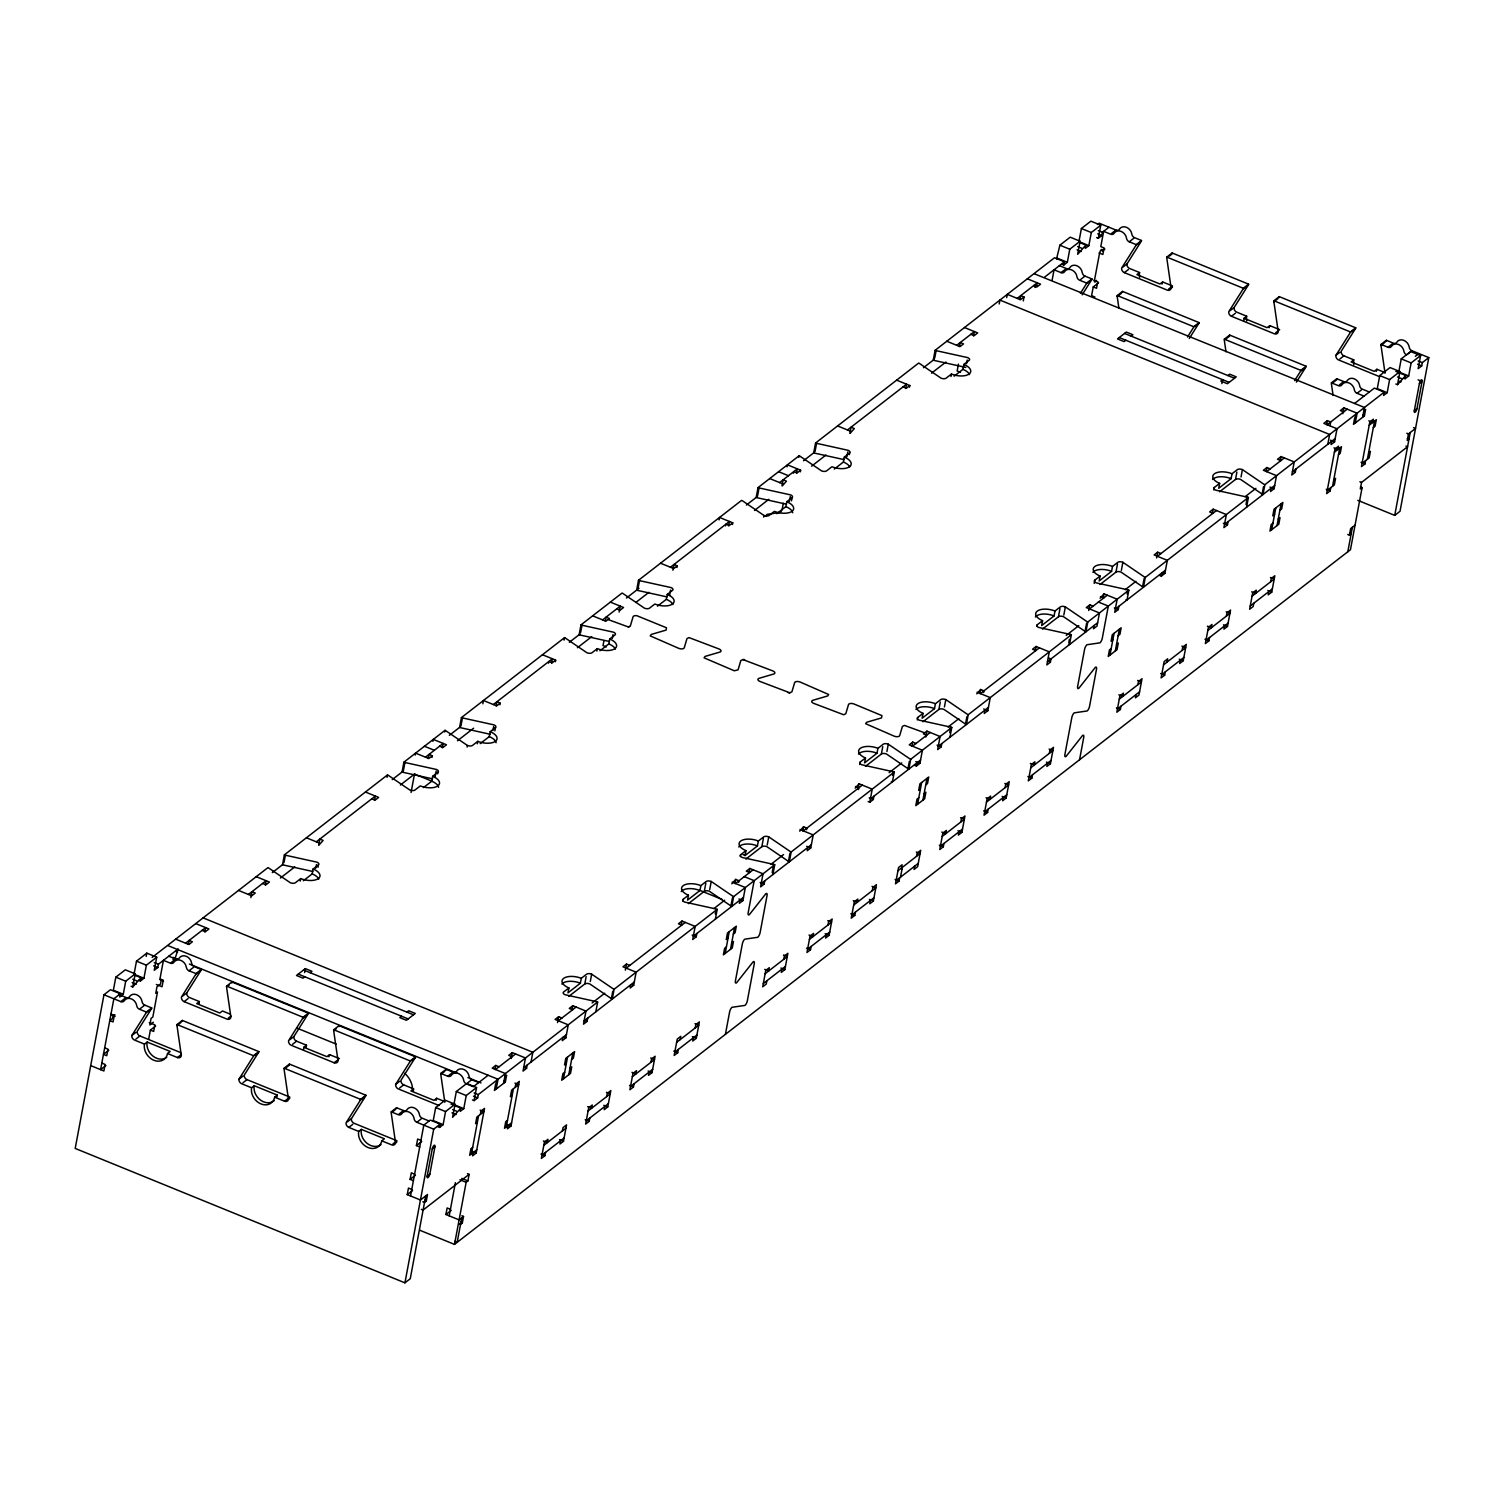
<?xml version="1.0" encoding="UTF-8"?>
<svg xmlns="http://www.w3.org/2000/svg" width="1504" height="1504" viewBox="0 0 1504 1504"><rect width="100%" height="100%" fill="white"/><g stroke="black" fill="none" stroke-linecap="round" stroke-linejoin="round"><path stroke-width="1.5" d="M924.734 732.824L904.468 725.417L902.4 726.413L899.655 735.7A3.798 1.824 10.6 0 1 894.222 736.17L865.627 723.687L866.68 722.258L881.513 717.916L881.927 715.603L853.971 703.985A3.798 1.824 10.6 0 0 848.538 704.474L845.793 713.742L843.706 714.757L813.702 703.364A3.798 1.824 10.6 0 1 812.818 700.3L827.651 695.957L828.704 694.528L800.109 682.026A3.798 1.824 10.6 0 0 794.676 682.515L791.931 691.784L789.863 692.799L759.84 681.406A3.798 1.824 10.6 0 1 758.956 678.36L773.789 673.999A3.798 1.824 10.6 0 0 772.924 670.953L742.901 659.56L740.814 660.557L738.088 669.844L734.309 670.784L704.06 657.831L705.113 656.402L719.946 652.059A3.798 1.824 10.6 0 0 719.062 648.995L689.039 637.602L686.971 638.617L684.226 647.886A3.798 1.824 10.6 0 1 678.793 648.374L650.198 635.872L651.251 634.444L666.084 630.101L666.498 627.788L636.888 615.719A3.798 1.824 10.6 0 0 633.109 616.659L630.364 625.927L628.296 626.942L608.03 619.535M123.272 994.276L113.383 990.252L115.827 977.168L125.302 969.817L135.191 973.859L125.716 981.191L123.272 994.276L119.737 997.02L120.339 993.749L110.45 989.726L103.964 994.764L75.2 1148.436L404.933 1282.837L410.254 1278.72L425.745 1195.887M136.488 961.15L134.044 974.235L143.933 978.258L146.377 965.192L156.717 957.183L146.809 953.141L136.488 961.15L146.377 965.192M131.092 986.267L132.747 986.944L135.191 973.859M132.747 986.944L141 977.732L134.815 975.212M138.744 980.345L140.398 981.003L141 977.732M146.208 956.412L146.809 953.141M156.717 957.183L154.254 970.249L157.807 967.504L158.409 964.233L178.186 948.911L174.577 960.097L172.922 959.42M148.652 1039.302L150.381 1030.108L155.683 1025.991M161.116 980.777L160.514 984.048L156.961 986.793L155.739 993.336L157.506 991.963L152.825 1017.024L151.058 1018.396L149.836 1024.938L153.37 1022.194M168.147 945.696L498.031 1079.27L496.188 1089.084M188.376 944.362L189.109 940.432L192.399 941.786L188.865 944.531L175.667 939.154M204.807 931.991L205.634 927.63L185.556 943.196M250.867 897.587L251.958 891.703L255.266 893.056L251.713 895.801L238.534 890.424M265.306 885.085L266.133 880.724L248.423 894.448M432.644 778.846L403.091 772.323A3.798 1.824 10.6 0 1 402.076 772.003L403.899 762.19A3.798 1.824 10.6 0 0 404.933 762.509L436.442 769.465A3.798 1.824 10.6 0 1 437.965 772.191L432.663 776.308A13.273 6.373 10.6 0 1 438.002 785.802A13.273 6.373 10.6 0 1 420.274 785.915L414.954 790.032A3.798 1.824 10.6 0 1 409.878 790.051L388.333 775.368A3.798 1.824 10.6 0 0 387.468 774.936L284.369 854.874L282.526 864.687A3.798 1.824 10.6 0 0 283.542 865.026L312.813 871.474M283.993 862.563L285.384 855.212A3.798 1.824 10.6 0 1 284.369 854.874M300.255 881.062L300.725 878.599A13.273 6.373 10.6 0 0 318.453 878.505A13.273 6.373 10.6 0 0 313.114 868.992L318.434 864.875A3.798 1.824 10.6 0 0 316.893 862.149L285.384 855.212M303.338 880.761L312.193 873.899L313.114 868.992M318.698 845.21L319.844 839.082L323.134 840.416L319.28 844.797M315.746 868.297L316.442 864.612M317.964 867.319L318.434 864.875M304.616 972.543L305.35 968.632L311.948 971.321L310.181 972.693M374.496 800.41L375.323 796.067L316.291 841.826M387.017 777.38L387.468 774.936M403.392 770.687L404.933 762.509M415.236 755.083L415.593 753.128L428.79 758.505L432.325 755.76L429.035 754.406L428.264 758.505M411.062 792.476L414.502 774.071L431.836 781.14M432.926 741.359L433.302 739.404L446.481 744.781L442.947 747.526L439.657 746.172M432.024 757.396L432.325 755.76M423.489 787.607L431.742 781.215L432.663 776.308M434.994 777.23L436.141 771.101M444.676 731.978L444.996 730.342A3.798 1.824 10.6 0 1 445.861 730.775L467.406 745.458A3.798 1.824 10.6 0 0 472.482 745.439L477.783 741.322A13.273 6.373 10.6 0 0 495.53 741.209A13.273 6.373 10.6 0 0 490.172 731.696L495.493 727.579A3.798 1.824 10.6 0 0 493.97 724.872L462.442 717.916A3.779 1.824 10.6 0 1 461.427 717.596L459.585 727.41A3.779 1.824 10.6 0 0 460.6 727.729L490.154 734.253M442.383 747.789L443.191 743.427L425.482 757.17M437.664 773.827L437.965 772.191M460.92 726.094L462.442 717.916M467.105 747.093L467.406 745.458M482.859 703.778L483.461 700.507L496.658 705.884L500.193 703.139L496.903 701.785L496.132 705.884M477.332 743.766L477.783 741.322M480.171 743.653L489.27 736.603L490.172 731.696M492.898 730.587L493.65 726.507M422.868 1201.752L424.523 1202.429L426.29 1201.057L427.512 1194.514L420.443 1200.004L407.246 1194.627L408.468 1188.085L411.776 1189.438M413.393 1180.715L410.103 1179.362L411.325 1172.819L414.615 1174.173M419.729 1146.932L416.42 1145.578L417.642 1139.036L420.951 1140.389M494.872 730.85L495.493 727.579M499.892 704.774L500.193 703.139M410.536 1195.962L423.808 1125.124L430.294 1120.085L440.183 1124.127L439.582 1127.398L437.927 1126.722M435.671 1107.546L433.227 1120.612L443.116 1124.654L445.56 1111.569L455.035 1104.218L445.146 1100.195L435.671 1107.546L445.56 1111.569M404.933 1282.837L433.697 1129.166L440.183 1124.127M427.174 1176.147L432.268 1148.887A2.839 0.978 -67.8 0 1 434.054 1145.409A2.839 0.978 -67.8 0 1 434.919 1146.838L429.824 1174.079A2.839 0.978 -67.8 0 1 428.038 1177.557A2.839 0.978 -67.8 0 1 427.174 1176.147L429.824 1174.079M456.332 1091.528L453.888 1104.594L463.777 1108.636L466.221 1095.551L476.542 1087.542L466.654 1083.519L456.332 1091.528L466.221 1095.551M455.035 1104.218L452.591 1117.303L460.844 1108.11L450.956 1104.068M460.844 1108.11L460.224 1111.381L463.777 1108.636M548.528 663.151L548.847 661.516L552.137 662.869L555.672 660.124L542.493 654.748M461.878 1215.758L463.533 1216.435L459.096 1219.876L445.917 1214.499L447.139 1207.956L450.429 1209.291M551.573 663.132L552.382 658.771L493.368 704.53M449.207 1215.834L455.411 1182.652M555.371 661.741L555.672 660.124M472.463 1099.95L474.098 1100.627L476.542 1087.542M474.098 1100.627L477.652 1097.882L478.253 1094.611L597.652 1002.021A3.798 1.824 10.6 0 0 596.637 1001.702L565.128 994.746A3.798 1.824 10.6 0 1 563.586 992.038L568.907 987.921A13.273 6.373 10.6 0 1 563.568 978.408A13.273 6.373 10.6 0 1 581.296 978.314L586.616 974.178A3.798 1.824 10.6 0 1 591.674 974.16L613.218 988.842A3.798 1.824 10.6 0 0 614.102 989.275L717.201 909.337A3.798 1.824 10.6 0 0 716.186 909.018L684.658 902.062A3.798 1.824 10.6 0 1 683.136 899.336L688.456 895.218A13.273 6.373 10.6 0 1 683.098 885.724A13.273 6.373 10.6 0 1 700.845 885.612L706.166 881.494A3.798 1.824 10.6 0 1 711.223 881.476L732.768 896.158A3.798 1.824 10.6 0 0 733.651 896.591L774.729 864.744A3.798 1.824 10.6 0 0 773.714 864.405L742.186 857.468A3.798 1.824 10.6 0 1 740.664 854.742L745.965 850.625A13.273 6.373 10.6 0 1 740.626 841.112A13.273 6.373 10.6 0 1 758.354 841.018L763.675 836.901A3.798 1.824 10.6 0 1 768.751 836.863L790.296 851.546A3.798 1.824 10.6 0 0 791.16 851.997L894.278 772.041A3.798 1.824 10.6 0 0 893.244 771.721L861.736 764.765A3.798 1.824 10.6 0 1 860.213 762.058L865.514 757.941A13.273 6.373 10.6 0 1 860.175 748.428A13.273 6.373 10.6 0 1 877.904 748.334L883.224 744.217A3.798 1.824 10.6 0 1 888.281 744.179L909.845 758.862A3.798 1.824 10.6 0 0 910.71 759.294L951.788 727.447A3.798 1.824 10.6 0 0 950.772 727.128L919.245 720.172A3.798 1.824 10.6 0 1 917.722 717.464L923.042 713.347A13.273 6.373 10.6 0 1 917.684 703.834A13.273 6.373 10.6 0 1 935.432 703.722L940.733 699.604A3.798 1.824 10.6 0 1 945.809 699.586L967.354 714.268A3.798 1.824 10.6 0 0 968.219 714.701L1071.337 634.763A3.779 1.824 10.6 0 0 1070.322 634.425L1038.794 627.488A3.798 1.824 10.6 0 1 1037.271 624.762L1042.573 620.644A13.273 6.373 10.6 0 1 1037.234 611.132A13.273 6.373 10.6 0 1 1054.981 611.038L1060.282 606.92A3.798 1.824 10.6 0 1 1065.358 606.883L1086.903 621.566A3.798 1.824 10.6 0 0 1087.768 622.017L1128.846 590.17A3.798 1.824 10.6 0 0 1127.831 589.831L1096.322 582.894A3.798 1.824 10.6 0 1 1094.78 580.168L1100.101 576.051A13.273 6.373 10.6 0 1 1094.762 566.538A13.273 6.373 10.6 0 1 1112.49 566.444L1117.81 562.327A3.798 1.824 10.6 0 1 1122.868 562.289L1144.412 576.972A3.798 1.824 10.6 0 0 1145.296 577.423L1248.395 497.467A3.798 1.824 10.6 0 0 1247.38 497.147L1215.852 490.191A3.798 1.824 10.6 0 1 1214.33 487.484L1219.65 483.367A13.273 6.373 10.6 0 1 1214.311 473.854A13.273 6.373 10.6 0 1 1232.039 473.741L1237.36 469.624A3.798 1.824 10.6 0 1 1242.417 469.605L1263.962 484.288A3.798 1.824 10.6 0 0 1264.845 484.72L1384.244 392.149L1374.355 388.107L1354.578 403.448M564.075 640.102L564.526 637.64A3.798 1.824 10.6 0 1 565.41 638.091L586.955 652.774A3.798 1.824 10.6 0 0 592.012 652.736L597.332 648.619A13.273 6.373 10.6 0 0 615.061 648.525A13.273 6.373 10.6 0 0 609.722 639.012L615.042 634.895A3.798 1.824 10.6 0 0 613.519 632.188L581.992 625.232A3.798 1.824 10.6 0 1 580.976 624.893L579.134 634.707A3.798 1.824 10.6 0 0 580.149 635.045L609.421 641.494M419.804 1230.253L454.509 1244.391L466.146 1182.276L467.913 1180.903L469.135 1174.361L467.481 1173.684M471.448 1153.925L478.573 1115.78M473.215 1152.553L472.594 1155.824L476.148 1153.079L484.514 1108.392L480.96 1111.136L480.359 1114.408M461.766 1217.808L457.16 1242.342L454.697 1241.326M458.889 1223.673L460.544 1224.35L462.311 1222.978L463.533 1216.435M495.023 1069.363L495.756 1065.434L499.046 1066.768M580.619 632.582L581.992 625.232M503.577 1083.369L505.4 1073.555L492.222 1068.178L495.756 1065.434M495.775 1081.865L497.41 1082.542L495.643 1083.914L494.421 1090.456L505.344 1081.996L506.566 1075.454L504.912 1074.777M511.191 1058.496L512.281 1052.612L525.479 1057.989L523.035 1071.074L526.569 1068.329L527.171 1065.058M506.265 1126.928L513.409 1088.783M508.032 1125.556L507.431 1128.827L510.965 1126.082L519.331 1081.395L515.778 1084.14L515.176 1087.411M596.881 651.082L597.332 648.619M605.36 621.058L606.093 617.129L609.383 618.464L605.849 621.208L592.651 615.832M603.894 640.986L603.029 645.592L606.338 646.927M599.946 650.781L608.8 643.919L609.722 639.012M531.006 1062.087L532.848 1052.274L203.115 917.872M612.372 638.316L613.049 634.632M619.159 612.034L620.25 606.15L602.559 619.874M786.498 504.197L757.226 497.749A3.798 1.824 10.6 0 1 756.192 497.429L758.035 487.616A3.798 1.824 10.6 0 0 759.05 487.935L790.578 494.891A3.798 1.824 10.6 0 1 792.1 497.598L786.799 501.734A13.273 6.373 10.6 0 1 792.138 511.228A13.273 6.373 10.6 0 1 774.391 511.341L769.089 515.458A3.798 1.824 10.6 0 1 764.013 515.477L742.468 500.794A3.798 1.824 10.6 0 0 741.604 500.362L638.486 580.3L636.662 590.113A3.798 1.824 10.6 0 0 637.677 590.433L666.949 596.9M638.128 587.989L639.501 580.638A3.798 1.824 10.6 0 1 638.486 580.3M557.514 1022.588L558.623 1016.704L561.913 1018.039M568.907 987.921L567.986 992.828L580.375 983.202L581.296 978.314M562.891 1037.365L562.27 1040.636L565.824 1037.892L568.268 1024.826L555.07 1019.449L558.623 1016.704M543.395 1140.972L547.362 1142.589L547.964 1139.318L544.429 1142.062L541.365 1158.418L544.918 1155.674L545.52 1152.402M572.046 1009.635L572.78 1005.706L585.977 1011.083L583.514 1024.168L587.068 1021.423L587.669 1018.152M563.455 1078.876L567.534 1057.068M568.832 996.344L584.774 983.992L586.146 976.641M568.756 1074.758L572.836 1052.95M560.578 1140.728L559.958 1143.999L563.511 1141.254L566.557 1124.898L563.022 1127.643L562.402 1130.914M590.301 981.51L591.674 974.16M657.474 606.187L666.328 599.325L667.25 594.418L672.551 590.301A3.798 1.824 10.6 0 0 671.028 587.575L639.501 580.638M672.89 570.223L673.961 564.508L677.27 565.842L676.95 567.478M669.543 595.546L670.577 590.038M595.828 1011.835L597.652 1002.021M614.102 989.275L612.26 999.088A3.798 1.824 10.6 0 1 611.395 998.656L612.767 991.286M587.669 1106.662L591.617 1108.26L592.238 1104.989L588.703 1107.734L585.639 1124.09L589.173 1121.345L589.794 1118.074M625.344 970.193L626.491 964.064L629.781 965.418M604.834 1106.399L604.232 1109.67L607.766 1106.925L610.831 1090.588L607.296 1093.333L606.676 1096.604M630.759 984.744L630.157 988.015L633.692 985.27L636.136 972.186L622.957 966.809L626.491 964.064M719.1 519.895L719.551 517.451L732.749 522.828L732.448 524.464M725.605 525.855L725.906 524.219L729.196 525.573L732.749 522.828M728.632 525.836L729.44 521.474L670.427 567.252M631.943 1072.333L635.891 1073.95L636.512 1070.679L632.958 1073.424L629.894 1089.761L633.447 1087.016L634.049 1083.745M649.108 1072.089L648.487 1075.36L652.04 1072.615L655.105 1056.259L651.552 1059.004L650.95 1062.275M757.527 496.113L759.05 487.935M682.835 900.971L683.136 899.336M681.199 925.148L681.97 921.05L695.168 926.426L692.705 939.511L696.258 936.766L696.86 933.495M688.456 895.218L687.535 900.125L699.924 890.518L700.845 885.612M763.712 517.113L764.013 515.477M688.381 903.66L704.323 891.308L705.846 883.13M782.005 485.961L783.152 479.832L786.46 481.186L782.606 485.566M787.062 466.785L787.438 464.83L800.617 470.207L800.316 471.842M680.165 1039.621L680.767 1036.35L677.232 1039.095L674.168 1055.451L677.702 1052.706L678.323 1049.435M709.7 889.635L711.223 881.476M783.321 503.238L782.456 507.863A3.798 1.297 -67.8 0 1 780.087 512.469L767.115 514.368A3.798 1.297 -67.8 0 0 765.668 516.304M776.778 513.672L785.878 506.622L786.799 501.734M793.473 473.234L793.774 471.598L797.082 472.952L800.617 470.207M789.356 501.434L790.277 496.527M798.812 457.404L799.113 455.768A3.798 1.824 10.6 0 1 799.996 456.201L821.541 470.884A3.798 1.824 10.6 0 0 826.598 470.865L831.919 466.748A13.273 6.373 10.6 0 0 849.647 466.635A13.273 6.373 10.6 0 0 844.308 457.122L849.628 453.005A3.798 1.824 10.6 0 0 848.087 450.298L816.578 443.342A3.798 1.824 10.6 0 1 815.563 443.022L813.72 452.817A3.798 1.824 10.6 0 0 814.736 453.155L844.007 459.604M796.5 473.215L797.327 468.853L779.617 482.577M791.499 500.87L792.1 497.598M715.265 913.906L715.584 912.27M715.378 919.151L717.201 909.337M693.382 1037.76L692.761 1041.031L696.296 1038.286L699.36 1021.93L695.826 1024.675L695.205 1027.946M731.828 883.788L735.682 879.408L738.972 880.761L738.671 882.378M815.036 451.52L816.578 443.342M733.651 896.591L731.809 906.404A3.798 1.824 10.6 0 1 730.944 905.953L732.467 897.775M734.911 883.487L735.682 879.408M740.344 856.378L740.664 854.742M725.172 953.48L729.252 931.672M743.051 854.592A13.273 6.373 10.6 0 0 745.044 855.532L745.965 850.625M730.474 949.362L734.554 927.554M739.949 900.088L739.348 903.359L742.882 900.614L745.326 887.529L732.147 882.152M749.086 872.508L749.838 868.428L763.036 873.805L760.592 886.871L764.126 884.126L764.746 880.855M745.044 855.532L757.452 845.925L758.354 841.018M725.417 1034.338L729.609 1011.929A3.798 1.297 -67.8 0 1 731.997 1007.304L744.969 1005.405A3.798 1.297 -67.8 0 0 747.356 1000.762L754.275 963.707A3.798 1.297 -67.8 0 0 753.128 961.808L736.584 982.789A3.798 1.297 -67.8 0 1 735.418 980.89L742.356 943.835A3.798 1.297 -67.8 0 1 744.743 939.192L757.715 937.293A3.798 1.297 -67.8 0 0 760.103 932.649L767.04 895.594A3.798 1.297 -67.8 0 0 765.874 893.696L749.33 914.676A3.798 1.297 -67.8 0 1 748.165 912.778L754.181 880.667L744.292 876.625M745.909 859.066L761.832 846.714L763.374 838.536M767.209 845.041L768.751 836.863M834.306 469.079L843.387 462.029L844.308 457.122M849.892 433.34L851.038 427.211L854.328 428.565L850.474 432.945M846.865 456.84L847.786 451.933M849.309 454.64L849.628 453.005M772.172 872.583L773.714 864.405M772.887 874.557L774.729 864.744M791.16 851.997L789.318 861.811A3.798 1.824 10.6 0 1 788.453 861.36L789.976 853.182M766.852 980.777L766.25 984.048L762.697 986.793L765.762 970.456L769.296 967.711L768.694 970.982L764.728 969.366M799.714 831.167L803.55 826.786L806.858 828.121L806.539 829.757M802.798 830.866L803.55 826.786M781.911 969.121L781.29 972.392L784.844 969.648L787.889 953.292L784.355 956.036L783.734 959.308M807.836 847.466L807.216 850.719L810.75 847.974L813.213 834.908L800.015 829.531M905.69 388.558L906.517 384.197L847.485 429.956M909.506 387.167L909.807 385.532L896.628 380.155M809.002 935.037L812.95 936.654L813.57 933.382L810.036 936.127L806.971 952.483L810.506 949.738L811.126 946.467M1062.144 264.384L1063.779 265.042L1064.4 261.771L1054.511 257.748L935.093 350.319L933.27 360.133A3.798 1.824 10.6 0 0 934.285 360.471L965.812 367.408M826.166 934.792L825.564 938.064L829.099 935.319L832.163 918.963L828.61 921.708L828.008 924.979M934.736 358.008L936.127 350.658A3.798 1.824 10.6 0 1 935.093 350.319M855.193 788.152L859.028 783.772L872.226 789.149L869.782 802.215L868.128 801.538M859.743 764.502L860.213 762.058M857.957 789.487L859.028 783.772M858.483 789.487L858.784 787.852L855.494 786.517M865.514 757.941L864.593 762.848L877.001 753.222L877.904 748.334M950.998 376.508L951.468 374.045A13.273 6.373 10.6 0 0 969.196 373.951A13.273 6.373 10.6 0 0 963.857 364.438L969.159 360.321A3.798 1.824 10.6 0 0 967.636 357.595L936.127 350.658M865.458 766.382L881.382 754.012L882.754 746.661M869.782 802.215L873.316 799.47L873.937 796.199M959.496 346.465L960.229 342.555L963.519 343.89L959.984 346.634L946.787 341.258M853.276 900.727L857.224 902.325L857.844 899.072L854.291 901.817L851.226 918.154L854.78 915.41L855.381 912.138M958.462 364.1L957.164 370.999L960.473 372.353M886.909 751.53L888.281 744.179M954.081 376.207L962.936 369.345L963.857 364.438M966.489 363.724L967.185 360.058M973.577 335.918L974.385 331.576L956.676 345.3M892.568 775.406L893.244 771.721M894.278 772.041L892.436 781.854A3.798 1.824 10.6 0 0 891.421 781.535M870.44 900.464L869.82 903.735L873.373 900.99L876.418 884.653L872.884 887.398L872.282 890.669M910.71 759.294L908.867 769.108A3.798 1.824 10.6 0 1 908.002 768.676L909.375 761.306M912.007 746.04L912.74 742.111L916.049 743.465M917.271 719.908L917.722 717.464M999.182 303.996L999.916 300.086L1329.649 434.487L1327.806 444.282M923.042 713.347L922.121 718.235L934.51 708.628L935.432 703.722M914.752 765.386L916.406 766.062L917.008 762.791M1006.684 297.623L1007.285 294.352L1020.483 299.728L1024.017 296.984L1020.727 295.649L1019.994 299.559M916.406 766.062L919.94 763.318L922.403 750.233L909.206 744.856L912.74 742.111M901.498 868.015L902.099 864.744L898.565 867.488L895.5 883.844L899.035 881.081L899.655 877.828M925.806 737.016L926.915 731.132L940.094 736.509L937.65 749.594L941.203 746.849L941.805 743.578M900.501 877.152L902.344 867.357L902.043 868.992M917.572 804.283L921.651 782.494M922.967 721.77L938.91 709.418L940.282 702.067M922.892 800.166L926.972 778.376M944.437 706.936L945.809 699.586M914.695 866.154L914.094 869.425L917.628 866.68L920.692 850.324L917.158 853.069L916.538 856.34M1023.284 300.913L1024.017 296.984M1034.583 273.897L1364.466 407.471L1362.624 417.285M949.738 732.636L950.772 727.128M949.945 737.261L951.788 727.447M1034.865 287.471L1036.632 286.098L1037.252 282.827L1017.174 298.394M968.219 714.701L966.395 724.514A3.798 1.824 10.6 0 1 965.512 724.082L966.903 716.712M941.805 832.069L945.753 833.686L946.373 830.415L942.82 833.16L939.774 849.516L943.309 846.771L943.929 843.5M1052.142 280.082L1054.06 269.78L1061.016 272.619A3.798 3.064 52.2 0 0 1064.531 271.716A7.576 6.129 52.2 0 1 1070.566 269.554A7.576 6.129 52.2 0 1 1076.375 274.668L1077.278 277.826A3.798 3.064 52.2 0 0 1079.665 280.233L1086.621 283.053L1091.942 278.936L1084.986 276.116A3.798 3.064 52.2 0 1 1082.579 273.709L1081.677 270.551A7.576 6.129 52.2 0 0 1075.886 265.437A7.576 6.129 52.2 0 0 1069.852 267.599A3.798 3.064 52.2 0 1 1069.231 268.257M1056.541 258.951L1059.888 245.19L1070.209 237.181L1080.098 241.223L1077.654 254.289L1085.907 245.096L1079.722 242.576M976.773 693.87L980.627 689.49L983.917 690.844L983.616 692.479M979.856 693.588L980.627 689.49M958.969 831.825L958.368 835.096L961.902 832.351L964.966 815.995L961.413 818.759L960.812 822.011M1063.779 265.042L1067.332 262.298L1069.776 249.232L1080.098 241.223M984.894 710.17L984.274 713.441L987.827 710.696L990.271 697.612L977.074 692.235M1081.395 228.514L1078.951 241.58L1088.84 245.622L1091.284 232.537L1100.759 225.205L1090.87 221.163L1081.395 228.514L1091.284 232.537M1085.907 245.096L1085.305 248.367L1088.84 245.622M986.06 797.759L990.027 799.376L990.628 796.105L987.094 798.85L984.03 815.187L987.583 812.442L988.184 809.171M1096.66 237.613L1098.315 238.271L1100.759 225.205M1098.315 238.271L1101.849 235.526L1102.47 232.255L1108.956 227.236M1098.559 282.808L1093.239 286.926L1091.603 295.649L1094.912 297.002M1003.243 797.515L1002.623 800.767L1006.157 798.022L1009.222 781.685L1005.687 784.43L1005.067 787.701M1036.97 626.397L1037.271 624.762M1035.335 650.555L1036.106 646.476L1049.284 651.852L1046.84 664.937L1050.394 662.192L1050.995 658.921L1048.532 657.906M1042.573 620.644L1041.67 625.551L1054.06 615.944L1054.981 611.038M1042.516 629.086L1058.459 616.734L1059.982 608.556M1030.334 763.43L1034.282 765.047L1034.902 761.776L1031.368 764.521L1028.304 780.877L1031.838 778.132L1032.458 774.861M1063.817 615.061L1065.358 606.883M1068.78 642.603L1069.4 639.332M1070.002 636.06L1070.322 634.425M1071.337 634.763L1069.494 644.577A3.779 1.824 10.6 0 0 1068.479 644.238M1047.498 763.186L1046.897 766.457L1050.431 763.712L1053.496 747.356L1049.942 750.101L1049.341 753.372M1088.746 610.549L1089.817 604.834L1093.107 606.168M1087.768 622.017L1085.944 631.83A3.798 1.824 10.6 0 1 1085.061 631.379L1086.602 623.201M1094.179 583.439L1094.78 580.168M1100.101 576.051L1099.18 580.958L1111.569 571.351L1112.49 566.444M1094.085 625.514L1093.464 628.785L1097.018 626.04L1099.462 612.955L1086.264 607.578L1089.817 604.834M1100.12 598.235L1103.974 593.854L1117.171 599.231L1114.727 612.297L1118.262 609.552L1118.863 606.281M1103.203 597.934L1103.974 593.854M1079.552 759.764L1083.745 737.355A3.798 1.297 -67.8 0 0 1082.579 735.475L1066.035 756.456A3.798 1.297 -67.8 0 1 1064.888 754.557L1071.826 717.502A3.798 1.297 -67.8 0 1 1074.194 712.858L1087.166 710.96A3.798 1.297 -67.8 0 0 1089.554 706.316L1096.491 669.261A3.798 1.297 -67.8 0 0 1095.326 667.362L1078.8 688.343A3.798 1.297 -67.8 0 1 1077.635 686.444L1084.572 649.39A3.798 1.297 -67.8 0 1 1086.96 644.746L1099.913 642.847A3.798 1.297 -67.8 0 0 1102.3 638.204L1108.316 606.093L1098.428 602.051M1100.026 584.492L1115.968 572.14L1117.491 563.962M1121.345 570.467L1122.868 562.289M1109.99 655.105L1114.069 633.316M1115.291 650.988L1119.371 629.18M1127.079 593.93L1127.831 589.831M1128.846 590.17L1127.022 599.964A3.798 1.824 10.6 0 0 1126.007 599.645M1145.296 577.423L1143.454 587.218A3.798 1.824 10.6 0 1 1142.589 586.786L1144.112 578.608M1118.863 694.792L1122.811 696.408L1123.432 693.137L1119.897 695.882L1116.833 712.219L1120.367 709.474L1120.988 706.203M1156.614 557.928L1157.685 552.212L1160.975 553.547M1136.028 694.547L1135.426 697.818L1138.96 695.055L1142.025 678.718L1138.49 681.462L1137.87 684.734M1159.697 575.487L1161.351 576.145L1161.953 572.874M1161.351 576.145L1164.886 573.4L1167.33 560.334L1154.151 554.957L1157.685 552.212M1167.085 662.08L1167.706 658.808L1164.152 661.553L1161.107 677.909L1164.641 675.164L1165.243 671.893M1221.85 383.595L1222.583 379.666L1220.816 381.038L1227.396 383.727L1236.25 376.865L1229.67 374.176L1227.884 375.549M1180.302 660.218L1179.681 663.49L1183.234 660.745L1186.299 644.389L1182.746 647.134L1182.144 650.405M1213.878 489.928L1214.33 487.484M1212.393 513.278L1213.164 509.179L1226.362 514.556L1223.899 527.641L1227.452 524.896L1228.054 521.625M1219.65 483.367L1218.729 488.274L1231.118 478.648L1232.039 473.741M1219.575 491.789L1235.517 479.438L1236.89 472.087M1207.392 626.153L1211.359 627.751L1211.961 624.48L1208.426 627.224L1205.362 643.58L1208.896 640.836L1209.517 637.564M1241.044 476.956L1242.417 469.605M1246.008 504.498L1247.38 497.147M1246.572 507.28L1248.395 497.467M1224.576 625.89L1223.955 629.161L1227.49 626.416L1230.554 610.079L1227.02 612.824L1226.399 616.095M1266.142 471.466L1266.876 467.537L1270.166 468.891M1264.845 484.72L1263.003 494.534A3.798 1.824 10.6 0 1 1262.138 494.102L1263.51 486.732M1271.143 488.217L1270.542 491.488L1274.076 488.744L1276.52 475.659L1263.341 470.282L1266.876 467.537M1280.299 460.487L1281.032 456.558L1294.23 461.935L1291.786 475.02L1295.32 472.275L1295.94 469.004M1253.791 603.236L1253.17 606.507L1249.636 609.252L1252.682 592.914L1256.235 590.17L1255.614 593.441L1251.666 591.824M1271.707 529.709L1275.787 507.92M1277.028 525.592L1281.107 503.802M1268.831 591.58L1268.229 594.851L1271.764 592.106L1274.828 575.75L1271.275 578.495L1270.673 581.766M1326.641 424.56L1327.374 420.631L1330.664 421.985L1329.987 425.651M1331.642 441.311L1331.04 444.582L1334.574 441.838L1337.018 428.753L1323.84 423.376L1327.374 420.631M1342.79 413.713L1343.899 407.828L1357.097 413.205L1355.254 423M1333.973 447.872L1337.94 449.47L1338.541 446.199L1335.007 448.963L1326.641 493.632L1330.194 490.887L1330.796 487.616M1332.563 486.243L1339.707 448.098M1354.822 415.8L1356.476 416.476L1354.709 417.849L1353.487 424.372L1364.41 415.912L1365.632 409.37L1363.846 410.742M1347.753 534.484L1349.408 535.161L1350.63 528.618L1355.048 525.197M1379.732 375.568L1377.269 388.634L1387.177 392.676L1389.621 379.591L1399.942 371.582L1390.053 367.559L1379.732 375.568L1389.621 379.591M1347.81 551.78L1352.397 527.246M1405.92 446.049L1407.575 446.726L1361.534 482.427L1360.312 488.969L1362.098 487.597L1360.443 486.92M1368.809 420.857L1372.757 422.474L1373.378 419.202L1369.824 421.947L1361.458 466.635L1365.012 463.89L1365.613 460.619M1362.098 487.597L1350.46 549.712L454.509 1244.391M1367.399 459.246L1374.524 421.101M1384.244 392.149L1383.624 395.42L1387.177 392.676M1401.239 358.873L1398.795 371.958L1408.684 375.981L1411.128 362.915L1420.603 355.564L1410.714 351.541L1401.239 358.873L1411.128 362.915M1395.844 383.99L1397.498 384.667L1399.942 371.582M1397.498 384.667L1405.751 375.474L1395.862 371.432M1403.495 378.068L1405.15 378.726L1405.751 375.474M1420.603 355.564L1418.159 368.649L1421.694 365.904L1422.314 362.633L1428.8 357.595L1411.955 350.733A3.798 3.064 52.2 0 1 1409.248 347.292A7.576 6.129 52.2 0 0 1404.83 340.863A7.576 6.129 52.2 0 0 1398.062 340.863L1396.821 342.216M1413.572 427.625L1415.546 428.433L1408.458 433.923L1407.236 440.465L1409.004 439.093L1407.349 438.435M1357.849 500.362L1394.734 515.383L1410.226 432.55M1414.305 410.761L1419.4 383.52A2.839 0.978 -67.8 0 1 1421.205 380.023A2.839 0.978 -67.8 0 1 1422.07 381.452L1416.956 408.693A2.839 0.978 -67.8 0 1 1415.17 412.19A2.839 0.978 -67.8 0 1 1414.305 410.761L1416.956 408.693M1428.8 357.595L1400.036 511.266L1394.734 515.383M144.459 1044.114L147.129 1042.046L170.196 1051.465L167.546 1053.514A13.273 10.716 52.2 0 1 153.859 1060.264A13.273 10.716 52.2 0 1 144.459 1044.114L134.57 1040.072A3.798 3.064 52.2 0 1 131.882 1035.466L146.095 1012.944A3.798 3.064 52.2 0 0 146.414 1012.06L151.716 1007.943L144.779 1005.104A3.798 3.064 52.2 0 1 142.372 1002.717L141.47 999.558A7.576 6.129 52.2 0 0 135.661 994.445A7.576 6.129 52.2 0 0 129.626 996.588A3.798 3.064 52.2 0 1 126.11 997.509L119.154 994.67M151.716 1007.943A3.798 3.064 52.2 0 1 151.415 1008.827L137.202 1031.349A3.798 3.064 52.2 0 0 139.891 1035.955L180.612 1052.556M171.268 962.504L175.705 959.063A3.798 3.064 52.2 0 0 179.22 958.142A7.576 6.129 52.2 0 1 185.255 955.999A7.576 6.129 52.2 0 1 191.046 961.112L191.948 964.271A3.798 3.064 52.2 0 0 194.354 966.658L201.31 969.497L195.99 973.614A3.798 3.064 52.2 0 1 195.67 974.498L181.476 997.02A3.798 3.064 52.2 0 0 184.146 1001.645L227.01 1019.11A3.798 3.064 52.2 0 0 230.92 1017.193L226.559 987.094A3.798 3.064 52.2 0 1 226.596 986.098L231.917 981.98L308.414 1013.151A3.798 3.064 52.2 0 1 308.094 1014.034L293.882 1036.557L289.896 1039.659M182.792 996.005L186.778 992.903L200.991 970.381A3.798 3.064 52.2 0 0 201.31 969.497M251.582 1087.768L254.232 1085.719L277.319 1095.119L274.649 1097.187A13.273 10.716 52.2 0 1 260.982 1103.917A13.273 10.716 52.2 0 1 251.582 1087.768L241.674 1083.745A3.798 3.064 52.2 0 1 239.004 1079.12L253.217 1056.598A3.798 3.064 52.2 0 0 253.518 1055.714L258.838 1051.597L182.341 1020.426L177.021 1024.544A3.798 3.064 52.2 0 0 176.983 1025.521L181.345 1055.62A3.798 3.064 52.2 0 1 177.434 1057.556L167.546 1053.514M258.838 1051.597A3.798 3.064 52.2 0 1 258.519 1052.48L244.306 1075.003A3.798 3.064 52.2 0 0 246.994 1079.628L289.858 1097.093M308.414 1013.151L303.094 1017.287A3.798 3.064 52.2 0 1 302.793 1018.152L288.58 1040.693A3.798 3.064 52.2 0 0 291.268 1045.299L334.132 1062.764A3.798 3.064 52.2 0 0 338.043 1060.846L333.681 1030.748A3.798 3.064 52.2 0 1 333.719 1029.751L339.02 1025.634L415.518 1056.823A3.798 3.064 52.2 0 1 415.217 1057.688L401.004 1080.229A3.798 3.064 52.2 0 0 403.674 1084.835L413.581 1088.877A13.273 10.716 52.2 0 0 413.374 1091.19M274.649 1097.187L284.557 1101.21A3.798 3.064 52.2 0 0 288.467 1099.292L284.087 1069.194A3.798 3.064 52.2 0 1 284.124 1068.197L289.445 1064.08L365.942 1095.25L360.622 1099.368A3.798 3.064 52.2 0 1 360.321 1100.251L346.108 1122.774A3.798 3.064 52.2 0 0 348.796 1127.398L358.685 1131.422A13.273 10.716 52.2 0 0 368.085 1147.571A13.273 10.716 52.2 0 0 381.772 1140.84L384.422 1138.772L361.336 1129.372L358.685 1131.422M347.443 1121.758L351.41 1118.656L365.622 1096.134A3.798 3.064 52.2 0 0 365.942 1095.25M439.093 1105.553L398.372 1088.952A3.798 3.064 52.2 0 1 395.684 1084.346L409.896 1061.824A3.798 3.064 52.2 0 0 410.216 1060.94L415.518 1056.823M1080.398 293.318L1086.32 283.936A3.798 3.064 52.2 0 0 1086.621 283.053M1082.147 294.84L1091.622 279.819A3.798 3.064 52.2 0 0 1091.942 278.936M1111.494 233.496L1115.912 230.056A3.798 3.064 52.2 0 0 1119.427 229.153A7.576 6.129 52.2 0 1 1125.462 226.991A7.576 6.129 52.2 0 1 1131.252 232.105L1132.174 235.263A3.798 3.064 52.2 0 0 1134.561 237.67L1141.517 240.508L1136.216 244.626A3.798 3.064 52.2 0 1 1135.896 245.49L1121.683 268.032A3.798 3.064 52.2 0 0 1124.372 272.638L1167.236 290.103A3.798 3.064 52.2 0 0 1171.146 288.185L1172.462 287.151M1123.018 266.998L1127.004 263.914L1141.198 241.373A3.798 3.064 52.2 0 0 1141.517 240.508M1187.502 336.99L1193.424 327.59A3.798 3.064 52.2 0 0 1193.744 326.725L1199.045 322.608L1122.548 291.419L1117.246 295.536A3.798 3.064 52.2 0 0 1117.209 296.532L1118.882 308.113M1189.269 338.494L1198.744 323.473A3.798 3.064 52.2 0 0 1199.045 322.608M1171.146 288.185L1166.784 258.086A3.798 3.064 52.2 0 1 1166.822 257.09L1172.124 252.973L1248.621 284.162L1243.319 288.279A3.798 3.064 52.2 0 1 1243 289.163L1228.787 311.685A3.798 3.064 52.2 0 0 1231.475 316.291L1274.339 333.775A3.798 3.064 52.2 0 0 1278.25 331.839L1273.888 301.74A3.798 3.064 52.2 0 1 1273.926 300.762L1279.246 296.626L1355.743 327.816A3.798 3.064 52.2 0 1 1355.424 328.699L1341.211 351.222A3.798 3.064 52.2 0 0 1343.899 355.828L1353.788 359.87A13.273 10.716 52.2 0 0 1353.844 364.607M1230.122 310.651L1234.107 307.568L1248.32 285.046A3.798 3.064 52.2 0 0 1248.621 284.162M1294.606 380.644L1300.528 371.262A3.798 3.064 52.2 0 0 1300.847 370.379L1306.149 366.262L1229.652 335.072L1224.35 339.19A3.798 3.064 52.2 0 0 1224.312 340.186L1225.986 351.767M1296.373 382.148L1305.848 367.126A3.798 3.064 52.2 0 0 1306.149 366.262M1379.3 376.545L1338.579 359.945A3.798 3.064 52.2 0 1 1335.909 355.339L1350.103 332.816A3.798 3.064 52.2 0 0 1350.423 331.933L1355.743 327.816M152.111 957.428L267.919 867.62A3.798 1.824 10.6 0 1 268.784 868.071L290.347 882.754A3.798 1.824 10.6 0 0 295.404 882.716L300.725 878.599M403.899 762.19L444.996 730.342M461.427 717.596L564.526 637.64M580.976 624.893L622.054 593.046A3.798 1.824 10.6 0 1 622.919 593.497L644.464 608.18A3.798 1.824 10.6 0 0 649.54 608.142L654.842 604.025A13.273 6.373 10.6 0 0 672.589 603.931A13.273 6.373 10.6 0 0 667.25 594.418M758.035 487.616L799.113 455.768M815.563 443.022L918.662 363.066A3.798 1.824 10.6 0 1 919.527 363.517L941.09 378.2A3.798 1.824 10.6 0 0 946.148 378.162L951.468 374.045M1097.45 224.453L1099.067 223.194L1115.912 230.056M272.299 872.621L283.072 864.274M392.262 779.598L403.034 771.251M449.376 735.324L460.149 726.977M569.32 642.321L580.093 633.955M626.435 598.047L638.993 588.29M746.398 505.024L757.17 496.677M803.493 460.75L814.266 452.403M923.456 367.747L934.228 359.381M120.339 993.749L113.853 998.788L100.599 1069.626L105.9 1065.509M1044.622 277.112L1064.4 261.771M140.398 981.003L143.933 978.258M677.27 565.842L673.717 568.587L660.538 563.21M909.807 385.532L906.273 388.276L902.964 386.942M103.964 994.764L120.809 1001.626L125.227 998.186M1061.016 272.619L1065.452 269.197M280.402 878.035L294.765 866.906M400.365 785.032L414.728 773.883M457.46 740.758L473.628 728.218M577.423 647.735L591.786 636.606M636.324 602.07L648.901 592.332M754.5 510.458L768.845 499.309M811.596 466.184L825.959 455.035M931.559 373.161L945.922 362.032M1104.876 249.025L1102.225 251.093A2.839 0.978 -67.8 0 0 1101.36 249.664A2.839 0.978 -67.8 0 0 1099.574 253.142L1094.461 280.383A2.839 0.978 -67.8 0 0 1094.856 282.019A2.839 0.978 -67.8 0 0 1096.416 280.364M140.342 1008.545L144.779 1005.104M156.378 984.462L162.037 986.756L163.259 980.213L159.969 978.878L163.428 960.342L170.384 963.18A3.798 3.064 52.2 0 0 173.9 962.278A7.576 6.129 52.2 0 1 179.935 960.116A7.576 6.129 52.2 0 1 185.725 965.23L186.646 968.388A3.798 3.064 52.2 0 0 189.034 970.794L193.471 967.354M1080.568 279.537L1084.986 276.116M1099.086 252.954L1102.864 254.496L1104.086 247.953L1100.796 246.6L1103.654 231.353L1110.591 234.173A3.798 3.064 52.2 0 0 1114.126 233.27A7.576 6.129 52.2 0 1 1120.142 231.108A7.576 6.129 52.2 0 1 1125.951 236.241L1126.853 239.38A3.798 3.064 52.2 0 0 1129.26 241.787L1133.678 238.346M147.43 1011.91L151.415 1008.827M195.67 974.498L199.656 971.415M1087.636 282.902L1091.622 279.819M1135.896 245.49L1139.882 242.407M108.758 1050.262L103.456 1054.379L106.746 1055.714L107.968 1049.172L104.678 1047.837M131.882 1035.466L135.868 1032.383M135.905 1039.057L139.891 1035.955M184.146 1001.645L188.132 998.543M1124.372 272.638L1128.357 269.554M186.778 992.903A3.798 3.064 52.2 0 0 189.466 997.528L199.355 1001.551L196.704 1003.619L219.791 1013.019L222.442 1010.97L230.356 1014.185M1127.004 263.914A3.798 3.064 52.2 0 0 1129.673 268.52L1139.581 272.544L1136.911 274.612L1159.998 284.012L1162.648 281.962L1172.537 285.986L1168.57 289.088M176.983 1025.521L180.969 1022.438M227.894 986.06L229.228 985.026M1117.209 296.532L1121.194 293.43M1169.435 256.037L1172.086 253.969A3.798 3.064 52.2 0 1 1172.124 252.973M177.434 1057.556L181.42 1054.454M228.345 1018.076L230.996 1016.027M305.35 968.632L296.495 975.494L303.094 978.183L304.861 976.81M1125.857 340.242L1124.09 341.615L1117.491 338.926L1126.346 332.064L1132.944 334.753L1131.177 336.125M254.533 1055.564L258.519 1052.48M302.793 1018.152L306.778 1015.068M1194.759 326.575L1198.744 323.473M1243 289.163L1246.985 286.061M239.004 1079.12L242.99 1076.037M243.009 1082.711L246.994 1079.628M292.584 1044.265L296.57 1041.182L306.459 1045.205A13.273 10.716 52.2 0 0 306.271 1047.536M1231.475 316.291L1235.461 313.208M303.62 1049.585A13.273 10.716 52.2 0 1 303.808 1047.273L306.459 1045.205M1243.827 320.596A13.273 10.716 52.2 0 1 1244.034 318.265L1246.684 316.216L1236.796 312.174A3.798 3.064 52.2 0 1 1234.107 307.568M285.422 1068.16L289.407 1065.076A3.798 3.064 52.2 0 1 289.445 1064.08M333.681 1030.748L336.332 1028.68M1225.647 339.152L1229.614 336.069A3.798 3.064 52.2 0 1 1229.652 335.072M1273.888 301.74L1277.874 298.657M339.434 1058.647L329.545 1054.624L326.894 1056.673L303.808 1047.273M1275.674 332.741L1279.66 329.658L1269.771 325.616L1267.101 327.684L1244.034 318.265M284.557 1101.21L288.524 1098.127M334.132 1062.764L338.118 1059.681M288.467 1099.292L289.783 1098.258M401.587 1016.234L399.82 1017.606L406.418 1020.295L415.273 1013.433L408.674 1010.744L406.907 1012.117M360.321 1100.251L364.306 1097.168M411.231 1060.79L415.217 1057.688M1300.528 371.262L1304.513 368.16M1351.438 331.782L1355.424 328.699M395.684 1084.346L399.669 1081.244M1335.909 355.339L1339.876 352.256M348.796 1127.398L352.782 1124.315M399.707 1087.918L403.674 1084.835M1339.914 358.93L1343.899 355.828M413.581 1088.877L410.912 1090.926L433.998 1100.345L436.649 1098.277L444.564 1101.511M1353.788 359.87L1351.137 361.919L1374.224 371.338L1376.874 369.27L1384.789 372.503M381.772 1140.84L391.66 1144.864A3.798 3.064 52.2 0 0 395.571 1142.946L391.209 1112.847A3.798 3.064 52.2 0 1 391.247 1111.851L396.548 1107.734L403.504 1110.572A3.798 3.064 52.2 0 0 406.4 1110.328L408.28 1108.316A7.576 6.129 52.2 0 1 415.029 1108.298A7.576 6.129 52.2 0 1 419.466 1114.727A3.798 3.064 52.2 0 0 422.154 1118.168L429.11 1121.006M444.808 1102.188L440.785 1074.401A3.798 3.064 52.2 0 1 440.822 1073.405L446.124 1069.288L453.08 1072.126A3.798 3.064 52.2 0 0 455.975 1071.882L457.855 1069.87A7.576 6.129 52.2 0 1 464.604 1069.87A7.576 6.129 52.2 0 1 469.041 1076.281A3.798 3.064 52.2 0 0 471.73 1079.74L478.686 1082.56M1333.089 395.42L1331.416 383.84A3.798 3.064 52.2 0 1 1331.454 382.843L1336.774 378.726L1343.73 381.565A3.798 3.064 52.2 0 0 1346.606 381.32L1348.486 379.309A7.576 6.129 52.2 0 1 1355.254 379.309A7.576 6.129 52.2 0 1 1359.672 385.72A3.798 3.064 52.2 0 0 1362.38 389.179L1369.336 391.999M1385.034 373.18L1380.992 345.394A3.798 3.064 52.2 0 1 1381.029 344.416L1386.35 340.299L1393.306 343.119A3.798 3.064 52.2 0 0 1396.201 342.893M392.525 1111.813L395.195 1109.764M442.101 1073.367L444.77 1071.318M1332.751 382.806L1336.736 379.722A3.798 3.064 52.2 0 1 1336.774 378.726M1380.992 345.394L1384.977 342.31M399.086 1113.994L403.504 1110.572M440.822 1073.405L447.778 1076.244L452.196 1072.822M1339.293 385.005L1343.73 381.565M1381.029 344.416L1387.985 347.255L1392.422 343.814M391.247 1111.851L398.203 1114.69A3.798 3.064 52.2 0 0 401.079 1114.445L402.959 1112.434A7.576 6.129 52.2 0 1 409.727 1112.434A7.576 6.129 52.2 0 1 414.145 1118.844A3.798 3.064 52.2 0 0 416.852 1122.285L421.27 1118.863M467.312 1083.162L471.73 1079.74M1331.454 382.843L1338.41 385.682A3.798 3.064 52.2 0 0 1341.305 385.456L1343.185 383.426A7.576 6.129 52.2 0 1 1349.934 383.426A7.576 6.129 52.2 0 1 1354.371 389.837A3.798 3.064 52.2 0 0 1357.059 393.296L1361.496 389.856M1407.518 354.154L1411.955 350.733M392.976 1143.83L395.646 1141.78M395.571 1142.946L396.887 1141.912M512.281 1052.612L508.747 1055.357L512.037 1056.71M572.78 1005.706L569.245 1008.451L572.535 1009.804M681.97 921.05L678.436 923.794L681.726 925.148M749.838 868.428L746.304 871.173L749.594 872.508M926.915 731.132L923.362 733.877L926.671 735.23M1036.106 646.476L1032.552 649.22L1035.861 650.574M1213.164 509.179L1209.63 511.924L1212.92 513.278M1281.032 456.558L1277.498 459.303L1280.806 460.656M1343.899 407.828L1340.365 410.573L1343.655 411.908M488.142 1075.247L473.384 1086.678L466.428 1083.858A3.798 3.064 52.2 0 1 463.721 1080.398A7.576 6.129 52.2 0 0 459.303 1073.988A7.576 6.129 52.2 0 0 452.535 1073.988L450.674 1075.999A3.798 3.064 52.2 0 1 447.778 1076.244M495.512 1069.532L515.59 1053.966M558.379 1020.784L576.07 1007.06M626.247 968.162L685.26 922.403M735.437 883.506L753.147 869.763M803.305 830.866L862.337 785.107M912.496 746.21L930.205 732.486M980.382 693.588L1039.396 647.81M1089.573 608.913L1107.282 595.189M1157.441 556.292L1216.473 510.533M1266.631 471.636L1284.341 457.912M1327.13 424.73L1347.189 409.163M1415.358 356.316L1418.911 353.572M592.144 1002.98L604.721 993.242M713.911 908.585L724.665 900.219M771.007 864.311L783.565 854.554M889.165 772.68L901.742 762.942M948.065 727.015L958.838 718.668M1066.242 635.402L1078.8 625.645M1125.142 589.737L1135.915 581.371M1245.105 496.715L1255.878 488.368M439.582 1127.398L443.116 1124.654M504.799 1076.826L506.566 1075.454M1405.15 378.726L1408.684 375.981M416.42 1145.578L421.74 1141.461M523.636 1067.802L566.425 1034.62M584.135 1020.896L634.312 981.999M693.325 936.24L743.502 897.343M761.193 883.619L811.37 844.703M870.384 798.944L920.561 760.046M938.27 746.322L988.429 707.425M1047.461 661.666L1097.619 622.769M1115.329 609.026L1165.506 570.129M1224.519 524.37L1274.696 485.472M1292.387 471.748L1335.195 438.566M432.268 1148.887L434.919 1146.838M1419.4 383.52L1422.07 381.452L1418.103 379.835M1334.386 452.215L1341.474 446.726L1340.252 453.268L1338.485 454.64M1369.223 425.218L1376.31 419.729L1375.07 426.271L1373.302 427.644M477.351 1122.322L475.584 1123.695L476.806 1117.152L483.893 1111.663L480.133 1110.121M512.187 1095.326L510.401 1096.698L511.642 1090.156L518.711 1084.666L514.951 1083.124M410.103 1179.362L415.424 1175.244M566.294 1063.61L564.526 1064.982L565.748 1058.44L574.603 1051.578L573.381 1058.12L571.614 1059.493M728.03 938.214L726.244 939.586L727.466 933.044L736.321 926.182L735.099 932.724L733.332 934.097M920.429 789.036L918.662 790.408L919.884 783.866L928.739 777.004L927.517 783.546L925.75 784.919M1112.847 639.839L1111.08 641.212L1112.302 634.688L1121.157 627.807L1119.935 634.35L1118.149 635.722M1274.565 514.462L1272.798 515.834L1274.02 509.292L1282.874 502.43L1281.652 508.972L1279.866 510.345M407.246 1194.627L412.566 1190.51M564.677 1072.333L562.891 1073.706L561.669 1080.248L570.524 1073.367L571.746 1066.844L569.978 1068.216M726.394 946.937L724.627 948.31L723.386 954.852L732.241 947.99L733.482 941.448L731.696 942.82M918.794 797.759L917.026 799.132L915.804 805.655L924.659 798.793L925.881 792.251L924.114 793.642M1111.212 648.562L1109.444 649.935L1108.222 656.477L1117.077 649.615L1118.299 643.073L1116.532 644.445M1272.929 523.166L1271.162 524.539L1269.94 531.081L1278.795 524.219L1280.017 517.677L1278.25 519.049M472.67 1147.383L470.902 1148.755L469.68 1155.298L476.749 1149.808M507.487 1120.386L505.72 1121.758L504.498 1128.301L511.586 1122.811M1333.785 479.72L1335.571 478.347L1334.349 484.871L1327.261 490.379M1368.621 452.704L1370.388 451.332L1369.166 457.874L1362.079 463.364M469.135 1174.361L423.094 1210.043L421.44 1209.385M445.917 1214.499L451.219 1210.382M543.809 1145.334L565.955 1128.169M588.083 1111.005L610.21 1093.859L606.45 1092.318M632.357 1076.695L654.484 1059.53L650.706 1057.989M676.612 1042.366L698.758 1025.202L694.98 1023.679M765.141 973.727L787.288 956.563L783.509 955.021M809.415 939.398L831.543 922.234L827.783 920.711M853.689 905.07L875.817 887.924L872.038 886.382M897.944 870.76L920.072 853.595L916.312 852.054M942.218 836.431L964.346 819.266L960.586 817.744M986.474 802.121L1008.62 784.956L1004.841 783.415M1030.748 767.792L1052.875 750.628L1049.115 749.086M1119.277 699.153L1141.404 681.989L1137.644 680.447M1163.551 664.824L1185.678 647.66L1181.918 646.118M1207.806 630.496L1229.952 613.35L1226.174 611.808M1252.08 596.186L1274.208 579.021L1270.448 577.48M541.985 1155.147L564.113 1137.983M586.24 1120.818L608.387 1103.654M630.514 1086.49L652.642 1069.344M674.788 1052.18L696.916 1035.015M763.318 983.541L785.445 966.376M807.573 949.212L829.719 932.048M851.847 914.883L873.974 897.719M896.121 880.573L918.248 863.409M940.376 846.244L962.504 829.08M984.65 811.916L1006.778 794.77M1028.905 777.606L1051.052 760.441M1117.434 708.948L1139.581 691.802M1161.708 674.638L1183.836 657.474M1205.982 640.309L1228.11 623.145M1250.238 605.98L1272.384 588.835M1349.408 535.161L1351.175 533.788L1349.52 533.112M628.296 626.942L629.65 626.604M742.901 659.56L744.593 659.617M788.171 692.724L789.863 692.799M1129.26 241.787L1136.216 244.626M1166.822 257.09L1243.319 288.279M1273.926 300.762L1350.423 331.933M1098.352 230.582L1102.47 232.255M1418.178 360.96L1422.314 362.633M1097.732 233.853L1101.849 235.526M1417.576 364.212L1421.694 365.904M1077.691 246.6L1081.808 248.273M1397.536 376.959L1401.653 378.651M1077.071 249.871L1081.188 251.544M1399.397 381.245L1401.032 381.922M1059.888 245.19L1069.776 249.232M1057.425 258.274L1067.332 262.298M1059.38 265.663L1066.336 268.502A3.798 3.064 52.2 0 0 1068.348 268.671M1093.991 280.195L1097.77 281.737L1096.548 288.279L1093.239 286.926M1117.246 295.536L1193.744 326.725M1224.35 339.19L1300.847 370.379M1357.059 393.296L1364.015 396.116M1362.756 415.236L1364.41 415.912M1406.804 433.265L1408.458 433.923M1027.345 278.804L1040.542 284.181L1037.008 286.926L1033.699 285.572M1034.978 285.422L1036.632 286.098M1124.578 333.437L1234.483 378.237M1119.258 337.554L1229.182 382.354M1330.457 440.164L1334.574 441.838M1361.045 462.273L1365.012 463.89M1359.898 481.75L1361.534 482.427M964.496 327.534L977.694 332.91L974.141 335.655L970.851 334.32M1293.684 471.598L1295.32 472.275M1326.227 489.289L1330.194 490.887M1269.959 487.07L1274.076 488.744M1223.335 523.223L1227.452 524.896M1267.816 590.489L1271.764 592.106M837.596 425.933L850.794 431.31M1163.231 572.742L1164.886 573.4M1223.542 624.799L1227.49 626.416M1100.439 596.599L1103.729 597.934M1204.948 639.219L1208.896 640.836M1114.295 607.936L1118.262 609.552M778.583 471.692L788.472 475.715M769.728 478.554L782.907 483.931M1179.268 659.128L1183.234 660.745M1160.674 673.548L1164.641 675.164M1048.739 661.516L1050.394 662.192M1116.419 707.858L1120.367 709.474M983.691 709.004L987.827 710.696M1046.483 762.096L1050.431 763.712M610.361 602.108L623.558 607.484L620.005 610.229L616.715 608.894M1027.89 776.515L1031.838 778.132M937.067 745.157L941.203 746.849M1002.209 796.424L1006.157 798.022M915.823 761.644L919.94 763.318M983.616 810.825L987.583 812.442M957.935 830.734L961.902 832.351M869.199 797.797L873.316 799.47M939.342 845.154L943.309 846.771M895.087 879.483L899.035 881.081M806.633 846.301L810.75 847.974M869.406 899.392L873.373 900.99M850.813 913.793L854.78 915.41M760.178 882.528L764.126 884.126M424.448 746.266L434.336 750.289M825.151 933.702L829.099 935.319M738.915 898.997L742.882 900.614M700.62 890.688L722.277 899.524M806.558 948.122L810.506 949.738M365.434 792.025L378.613 797.402L375.079 800.147L371.77 798.812M780.877 968.031L784.844 969.648M692.141 935.074L696.258 936.766M306.402 837.784L319.6 843.161M632.037 984.594L633.692 985.27M692.348 1036.67L696.296 1038.286M256.244 876.682L269.423 882.058L265.888 884.803L262.58 883.468M673.754 1051.089L677.702 1052.706M585.413 1020.746L587.068 1021.423M648.074 1070.998L652.04 1072.615M564.169 1037.234L565.824 1037.892M629.48 1085.418L633.447 1087.016M195.746 923.588L208.924 928.964L205.39 931.709L202.081 930.374M303.582 970.005L413.487 1014.805M298.281 974.122L408.186 1018.922M524.915 1067.652L526.569 1068.329M603.818 1105.308L607.766 1106.925M503.69 1081.32L505.344 1081.996M175.93 951.506L177.566 952.182M585.225 1119.728L589.173 1121.345M172.96 957.334L177.303 959.101M189.41 964.045L457.141 1073.16M467.913 1077.56L480.998 1082.899M168.749 956.224L175.705 959.063M189.034 970.794L195.99 973.614M226.596 986.098L303.094 1017.287M333.719 1029.751L410.216 1060.94M154.292 962.56L158.409 964.233M474.136 1092.919L478.253 1094.611M153.671 965.831L157.807 967.504M473.516 1096.19L477.652 1097.882M297.416 1028.304L336.2 1044.114M559.544 1139.637L563.511 1141.254M159.819 979.574L163.579 981.097M507.017 1124.466L510.965 1126.082M132.766 979.236L136.902 980.928M452.61 1109.614L456.746 1111.287M132.164 982.507L136.281 984.199M452.008 1112.885L456.126 1114.558M115.827 977.168L125.716 981.191M540.951 1154.057L544.918 1155.674M146.414 1012.06L139.458 1009.222A3.798 3.064 52.2 0 1 137.052 1006.834L136.15 1003.676A7.576 6.129 52.2 0 0 130.359 998.562A7.576 6.129 52.2 0 0 124.324 1000.705A3.798 3.064 52.2 0 1 120.809 1001.626M177.021 1024.544L253.518 1055.714M284.124 1068.197L360.622 1099.368M416.852 1122.285L433.697 1129.166M472.181 1151.462L476.148 1153.079M149.253 1022.607L154.893 1024.901L153.671 1031.443L150.381 1030.108M110.995 1014.053L114.285 1015.388L113.063 1021.93L109.773 1020.596L112.424 1018.528A2.839 0.978 -67.8 0 1 113.665 1015.632A2.839 0.978 -67.8 0 1 115.018 1015.031M111.127 1014.862L115.094 1016.46M396.962 1140.746L354.098 1123.281A3.798 3.064 52.2 0 1 351.41 1118.656M461.728 1178.384L467.913 1180.903M459.961 1179.756L466.146 1182.276M101.821 1063.084L105.111 1064.437L103.889 1070.98L90.71 1065.603M424.654 1200.38L426.29 1201.057M460.656 1222.301L462.311 1222.978M1262.138 494.102L1240.593 479.419A3.798 1.824 10.6 0 0 1235.517 479.438M1142.589 586.786L1121.044 572.103A3.798 1.824 10.6 0 0 1115.968 572.14M1085.061 631.379L1063.516 616.696A3.798 1.824 10.6 0 0 1058.459 616.734M965.512 724.082L943.967 709.399A3.798 1.824 10.6 0 0 938.91 709.418M908.002 768.676L886.458 753.993A3.798 1.824 10.6 0 0 881.382 754.012M788.453 861.36L766.908 846.677A3.798 1.824 10.6 0 0 761.832 846.714M730.944 905.953L709.38 891.27A3.798 1.824 10.6 0 0 704.323 891.308M611.395 998.656L589.85 983.973A3.798 1.824 10.6 0 0 584.774 983.992M404.632 1073.273A19.214 15.491 52.2 0 1 412.585 1089.836M182.304 1021.404A3.798 3.064 52.2 0 1 182.341 1020.426M274.179 1100.684A13.273 10.716 52.2 0 1 260.38 1100.007A13.273 10.716 52.2 0 1 254.232 1085.719M277.319 1095.119A13.273 10.716 52.2 0 1 276.68 1097.262M166.737 1057.293A13.273 10.716 52.2 0 1 153.051 1056.184A13.273 10.716 52.2 0 1 147.129 1042.046M396.511 1108.73A3.798 3.064 52.2 0 1 396.548 1107.734M380.963 1144.6A13.273 10.716 52.2 0 1 367.277 1143.51A13.273 10.716 52.2 0 1 361.336 1129.372M446.068 1070.04A3.798 3.064 52.2 0 1 446.124 1069.288M338.983 1026.63A3.798 3.064 52.2 0 1 339.02 1025.634M329.545 1054.624A13.273 10.716 52.2 0 1 328.906 1056.767M436.649 1098.277A13.273 10.716 52.2 0 1 436.01 1100.42M231.879 982.977A3.798 3.064 52.2 0 1 231.917 981.98M296.57 1041.182A3.798 3.064 52.2 0 1 293.882 1036.557M199.167 1003.882A13.273 10.716 52.2 0 1 199.355 1001.551M1246.741 320.954A13.273 10.716 52.2 0 1 1246.684 316.216M1269.771 325.616A13.273 10.716 52.2 0 1 1269.132 327.759M1139.637 277.281A13.273 10.716 52.2 0 1 1139.581 272.544M1162.648 281.962A13.273 10.716 52.2 0 1 1162.009 284.106M1386.312 341.276A3.798 3.064 52.2 0 1 1386.35 340.299M1387.985 347.255A3.798 3.064 52.2 0 0 1390.88 347.01L1392.76 344.98A7.576 6.129 52.2 0 1 1399.51 344.98A7.576 6.129 52.2 0 1 1403.946 351.41A3.798 3.064 52.2 0 0 1406.635 354.85M1279.208 297.623A3.798 3.064 52.2 0 1 1279.246 296.626M1376.874 369.27A13.273 10.716 52.2 0 1 1376.235 371.413M1122.51 292.415A3.798 3.064 52.2 0 1 1122.548 291.419M312.193 873.899A13.273 6.373 10.6 0 1 318.773 879.107M561.876 984.048A13.273 6.373 10.6 0 1 580.375 983.202M858.483 754.068A13.273 6.373 10.6 0 1 877.001 753.222M608.8 643.919A13.273 6.373 10.6 0 1 615.399 649.126M681.256 891.571A13.273 6.373 10.6 0 1 699.924 890.518M738.765 846.978A13.273 6.373 10.6 0 1 757.452 845.925M431.742 781.215A13.273 6.373 10.6 0 1 438.604 787.325M489.27 736.603A13.273 6.373 10.6 0 1 496.113 742.732M1212.619 479.494A13.273 6.373 10.6 0 1 1231.118 478.648M962.936 369.345A13.273 6.373 10.6 0 1 969.516 374.552M666.328 599.325A13.273 6.373 10.6 0 1 672.908 604.533M916.011 709.474A13.273 6.373 10.6 0 1 934.51 708.628M843.387 462.029A13.273 6.373 10.6 0 1 849.741 466.766M785.878 506.622A13.273 6.373 10.6 0 1 792.721 512.751M1092.9 572.404A13.273 6.373 10.6 0 1 1111.569 571.351M1035.391 616.997A13.273 6.373 10.6 0 1 1054.06 615.944"/></g></svg>
